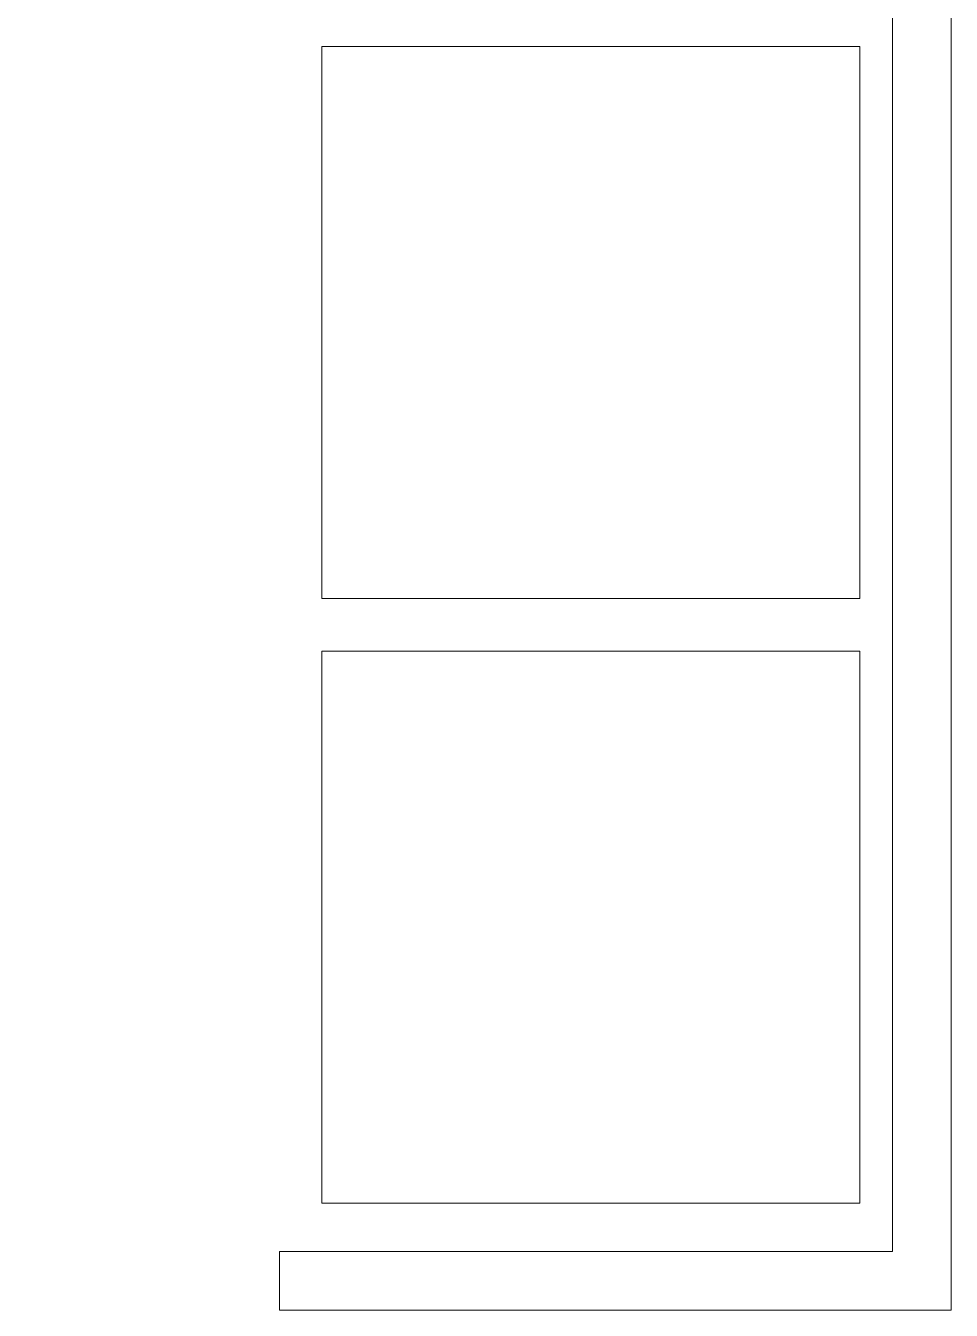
# Model space of a CAD drawing. Header units: inches. Extents: x 41 to 2820, y 110 to 1753.
# Drawn here: x 2350.7 to 2409.6, y 1460.5 to 1542.3 of the extents above; entities that cross this region are included whole.
import ezdxf

# ---------------------------------------------------------------- set-up
doc = ezdxf.new("R2010")
doc.units = ezdxf.units.IN
doc.header["$MEASUREMENT"] = 0
for name, color, linetype, lineweight in [('A-DETL-MEDM', 33, 'Continuous', 9), ('A-DOOR', 31, 'Continuous', 13), ('I-WALL', 2, 'Continuous', 13), ('Q-SPCQ', 91, 'Continuous', 9)]:
    doc.layers.add(name, color=color, linetype=linetype, lineweight=lineweight)

# ---------------------------------------------------------------- blocks, each defined once
blk = doc.blocks.new('Snack Vending Machine - Snack Vending Machine-2733459-New Construction - Partition Plan')
at = {"layer": 'Q-SPCQ'}
for p, q in [((911.231, 1521.731), (911.231, 1486.575)), ((945.481, 1521.731), (911.231, 1521.731)), ((945.481, 1486.575), (945.481, 1521.731)), ((911.231, 1486.575), (945.481, 1486.575))]:
    blk.add_line(p, q, dxfattribs=at)
blk = doc.blocks.new('Snack Vending Machine1 - Snack Vending Machine-2733513-New Construction - Partition Plan')
at = {"layer": 'Q-SPCQ'}
for p, q in [((911.231, 1521.731), (911.231, 1486.575)), ((945.481, 1521.731), (911.231, 1521.731)), ((945.481, 1486.575), (945.481, 1521.731)), ((911.231, 1486.575), (945.481, 1486.575))]:
    blk.add_line(p, q, dxfattribs=at)
blk = doc.blocks.new('Door-Opening - 60_ x 96_-2611781-New Construction - Partition Plan')
at = {"layer": 'A-DETL-MEDM', "lineweight": 20}
for p, q in [((-30.322, 1.875), (-30.322, -1.875)), ((29.678, -1.875), (29.678, 1.875))]:
    blk.add_line(p, q, dxfattribs=at)

msp = doc.modelspace()

# ---------------------------------------------------------------- linework, layer by layer
at = {"layer": 'I-WALL', "color": 250, "lineweight": 20}
for p, q in [((2405.872, 1588.651), (2405.872, 1464.276)), ((2409.622, 1460.526), (2409.622, 1550.065)), ((2405.872, 1464.276), (2366.872, 1464.276)), ((2366.872, 1460.526), (2409.622, 1460.526))]:
    msp.add_line(p, q, dxfattribs=at)

# ---------------------------------------------------------------- block references
at = {"layer": 'A-DOOR', "rotation": 180}
msp.add_blockref('Door-Opening - 60_ x 96_-2611781-New Construction - Partition Plan', (2336.55, 1462.401), dxfattribs=at)
at = {"layer": 'Q-SPCQ'}
for name, p in [('Snack Vending Machine1 - Snack Vending Machine-2733513-New Construction - Partition Plan', (1458.32, 19.277)), ('Snack Vending Machine - Snack Vending Machine-2733459-New Construction - Partition Plan', (1458.32, -19.223))]:
    msp.add_blockref(name, p, dxfattribs=at)

doc.saveas('drawing.dxf')
